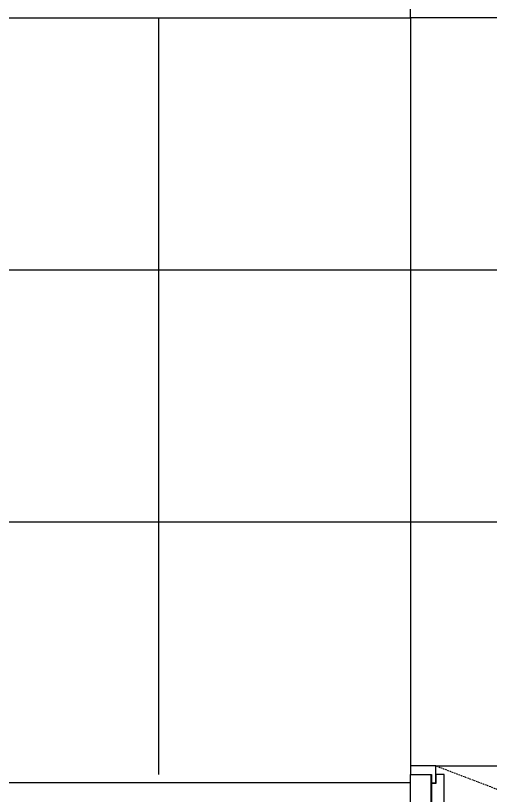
# Model space of a CAD drawing. Header units: millimetres. Extents: x 18456 to 179493, y -203649 to 469211.
# Drawn here: x 138129 to 138694, y 45426 to 46354 of the extents above; entities that cross this region are included whole.
import ezdxf

# ---------------------------------------------------------------- set-up
doc = ezdxf.new("R2010")
doc.units = ezdxf.units.MM
doc.linetypes.add('X-평면도(기본형)$0$HID', pattern=[2.8, 1.8, -1])
for name, color, linetype, true_color in [('X-평면도(기본형)$0$DOOR', 4, 'Continuous', 0x00ffff), ('X-평면도(기본형)$0$FIN', 9, 'Continuous', 0x808080), ('X-평면도(기본형)$0$FUR', 6, 'Continuous', 0xff00ff), ('X-평면도(기본형)$0$TIL', 5, 'Continuous', 0x0000ff)]:
    doc.layers.add(name, color=color, linetype=linetype, true_color=true_color)

# ---------------------------------------------------------------- blocks, each defined once
blk = doc.blocks.new('X-평면도(기본형)$0$pkdr750190')
at = {"layer": 'X-평면도(기본형)$0$DOOR', "color": 5, "true_color": 0x0000ff}
blk.add_line((-259.99, 720), (-259.99, 30), dxfattribs=at)
at = {"layer": 'X-평면도(기본형)$0$DOOR'}
for points in [[(-250, 750), (-250, 725), (-240, 725), (-240, 720), (-260, 720), (-260, 750)], [(-115, 750), (-250, 750), (-250, 726), (-115, 726)], [(-115, 725), (-115, 710), (-250, 710), (-250, 720), (-239, 720), (-239, 725)]]:
    blk.add_lwpolyline(points, close=True, dxfattribs=at)
at = {"layer": 'X-평면도(기본형)$0$DOOR', "color": 1, "linetype": 'X-평면도(기본형)$0$HID', "true_color": 0xff0000}
blk.add_lwpolyline([(0, 710), (0, 40), (-260, 720), (-260, 30)], close=True, dxfattribs=at)

msp = doc.modelspace()

# ---------------------------------------------------------------- linework, layer by layer
at = {"layer": 'X-평면도(기본형)$0$FIN'}
msp.add_line((138598.63, 45441.08), (137388.63, 45441.08), dxfattribs=at)
at = {"layer": 'X-평면도(기본형)$0$FUR', "color": 4, "ltscale": 3, "true_color": 0x00ffff}
for p, q in [((138598.63, 46351.08), (138598.63, 47251.08)), ((137398.63, 46351.08), (138598.63, 46351.08))]:
    msp.add_line(p, q, dxfattribs=at)
at = {"layer": 'X-평면도(기본형)$0$TIL'}
for p, q in [((138298.63, 46351.08), (138298.63, 45451.08)), ((139598.63, 46351.08), (138598.63, 46351.08)), ((138598.63, 46351.08), (138598.63, 45451.08)), ((139598.63, 46051.08), (137979.66, 46051.08)), ((139598.63, 45751.08), (137979.8, 45751.08))]:
    msp.add_line(p, q, dxfattribs=at)

# ---------------------------------------------------------------- block references
at = {"xscale": -1, "rotation": 90}
msp.add_blockref('X-평면도(기본형)$0$pkdr750190', (139348.63, 45201.08), dxfattribs=at)

doc.saveas('drawing.dxf')
